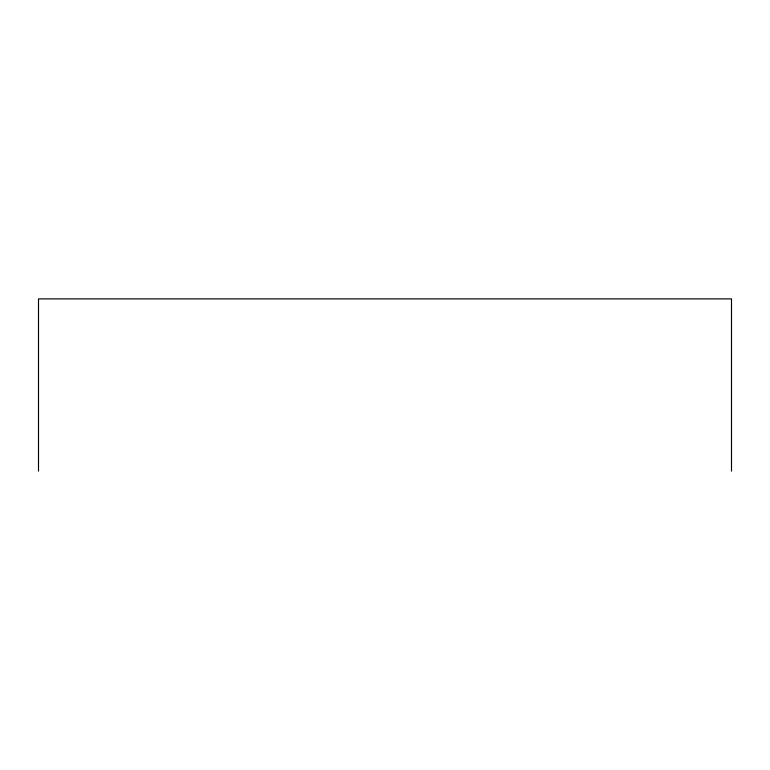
<?xml version="1.0" encoding="UTF-8"?>
<svg xmlns="http://www.w3.org/2000/svg" width="770" height="770" viewBox="0 0 770 770"><rect width="100%" height="100%" fill="white"/><g stroke="black" fill="none" stroke-linecap="round" stroke-linejoin="round"><path stroke-width="1.16" d="M731.5 471.115L731.5 298.885L38.5 298.885L38.5 471.115"/></g></svg>
